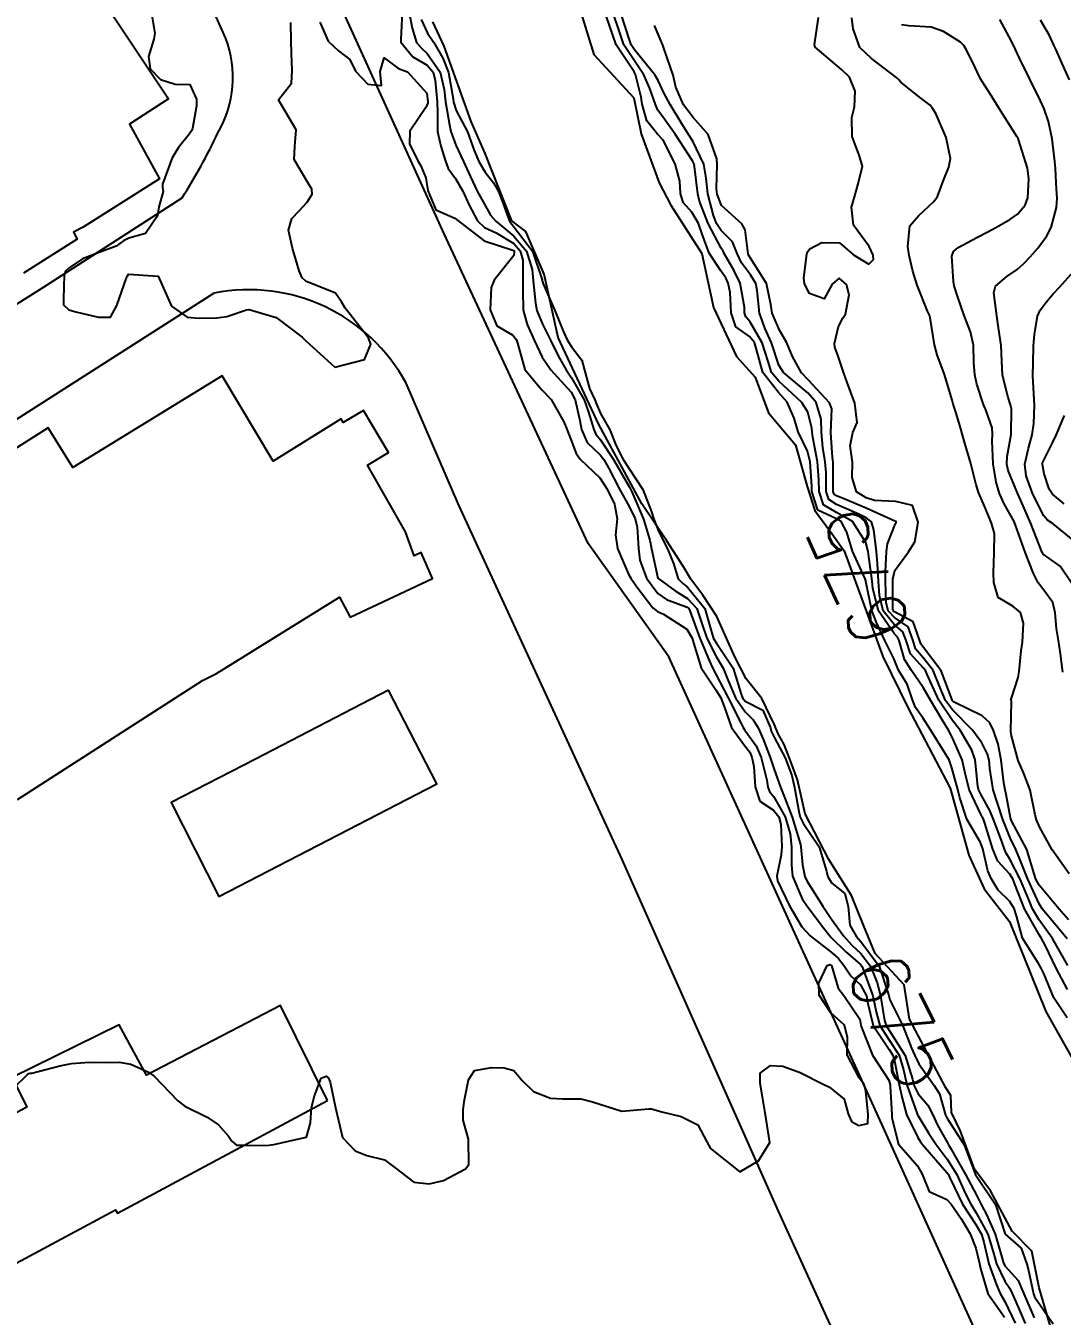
# Model space of a CAD drawing. Header units: metres. Extents: x 292545 to 299085, y 7450245 to 7463078.
# Drawn here: x 296910.8 to 296980.8, y 7454044.4 to 7454131.5 of the extents above; entities that cross this region are included whole.
import ezdxf
from ezdxf.enums import TextEntityAlignment as Align

# ---------------------------------------------------------------- set-up
doc = ezdxf.new("R2010")
doc.units = ezdxf.units.M
for name, color, linetype in [('Cotas', 45, 'Continuous'), ('Curvas de Nivel 1m', 11, 'Continuous'), ('Curvas de Nivel 5m', 15, 'Continuous'), ('Edificações', 30, 'Continuous'), ('Hidrografia', 140, 'Continuous'), ('Vias Primárias', 230, 'Continuous')]:
    doc.layers.add(name, color=color, linetype=linetype)
doc.styles.add('Style-STANDARD', font='STANDARD.shx')

msp = doc.modelspace()

# ---------------------------------------------------------------- linework, layer by layer
at = {"layer": 'Curvas de Nivel 1m', "flags": 128}
for points, elevation in [([(296919.193, 7454132.597), (296919.484, 7454130.997), (296919.408, 7454130.595), (296919.035, 7454129.434), (296919.16, 7454128.597), (296919.852, 7454127.877), (296920.857, 7454127.565), (296921.848, 7454127.545), (296922.284, 7454126.555), (296922.283, 7454126.101), (296922.007, 7454124.558), (296921.958, 7454124.412), (296921.807, 7454124.198), (296921.071, 7454123.293), (296920.654, 7454122.577), (296919.989, 7454120.81), (296919.98, 7454120.588), (296920.033, 7454120.315), (296919.75, 7454119.274), (296919.643, 7454118.692), (296919.618, 7454118.591), (296918.852, 7454117.473), (296917.721, 7454117.159), (296917.359, 7454116.975), (296916.854, 7454116.623), (296915.708, 7454116.19), (296914.598, 7454115.757), (296913.698, 7454115.162), (296913.433, 7454114.926), (296913.345, 7454114.663), (296913.299, 7454113.042), (296913.311, 7454112.664), (296913.668, 7454112.322), (296914.13, 7454112.192), (296915.661, 7454111.832), (296916.472, 7454111.817), (296916.913, 7454112.621), (296917.564, 7454114.485), (296917.621, 7454114.611), (296917.694, 7454114.735), (296919.693, 7454114.59), (296920.59, 7454112.581), (296921.662, 7454111.829), (296922.464, 7454111.754), (296923.662, 7454111.79), (296924.328, 7454111.868), (296925.67, 7454112.327), (296925.835, 7454112.353), (296927.662, 7454111.795), (296929.415, 7454110.472), (296929.641, 7454110.248), (296931.623, 7454108.45), (296933.628, 7454108.975), (296934.051, 7454110.004), (296933.893, 7454110.417), (296933.648, 7454110.757), (296932.328, 7454112.44), (296932.087, 7454112.853), (296931.683, 7454113.449), (296930.047, 7454114.108), (296929.691, 7454114.245), (296929.416, 7454114.473), (296929.211, 7454114.961), (296928.76, 7454116.48), (296928.509, 7454117.704), (296928.732, 7454118.48), (296929.217, 7454119.006), (296929.754, 7454119.581), (296930.105, 7454120.121), (296930.07, 7454120.467), (296929.768, 7454120.98), (296928.881, 7454122.479), (296928.92, 7454123.355), (296929.02, 7454124.478), (296927.833, 7454126.49), (296928.707, 7454127.624), (296928.75, 7454128.481), (296928.701, 7454129.656), (296928.686, 7454130.482), (296928.655, 7454131.723)], 678), ([(296936.175, 7454132.396), (296936.081, 7454130.593), (296936.099, 7454130.397), (296936.901, 7454129.413), (296937.868, 7454128.834), (296938.272, 7454128.366), (296938.402, 7454127.817), (296938.534, 7454126.363), (296938.569, 7454125.619), (296938.559, 7454124.363), (296938.781, 7454123.377), (296939.104, 7454122.357), (296939.291, 7454121.87), (296939.771, 7454121.195), (296940.268, 7454120.345), (296940.711, 7454119.383), (296941.256, 7454118.335), (296941.736, 7454117.892), (296942.534, 7454117.515), (296943.72, 7454116.794), (296944.152, 7454116.296), (296944.326, 7454115.675), (296944.327, 7454114.294), (296944.317, 7454113.66), (296944.344, 7454112.293), (296944.612, 7454111.331), (296945.091, 7454110.286), (296945.631, 7454109.136), (296946.214, 7454108.274), (296947.6, 7454106.759), (296947.872, 7454106.256), (296948.171, 7454104.843), (296948.291, 7454104.249), (296948.682, 7454103.361), (296949.556, 7454102.53), (296949.806, 7454102.227), (296950.116, 7454101.653), (296950.85, 7454100.217), (296951.511, 7454099.038), (296951.914, 7454098.206), (296952.05, 7454097.649), (296952.134, 7454096.203), (296952.238, 7454095.429), (296952.687, 7454094.198), (296953.443, 7454093.167), (296954.026, 7454092.769), (296955.434, 7454092.245), (296955.532, 7454092.159), (296955.599, 7454091.99), (296956.286, 7454090.151), (296956.929, 7454088.603), (296957.129, 7454088.143), (296957.376, 7454087.681), (296958.203, 7454086.131), (296959.071, 7454084.387), (296959.202, 7454084.121), (296959.331, 7454083.936), (296960.088, 7454082.876), (296960.414, 7454082.103), (296960.814, 7454080.573), (296960.878, 7454080.096), (296960.977, 7454079.792), (296961.276, 7454079.437), (296962.05, 7454078.082), (296962.381, 7454076.944), (296962.47, 7454076.078), (296962.473, 7454074.825), (296962.541, 7454074.077), (296963.198, 7454072.567), (296963.524, 7454072.067), (296964.632, 7454070.595), (296965.064, 7454070.051), (296965.162, 7454069.94), (296966.116, 7454068.999), (296967.144, 7454068.119), (296967.224, 7454068.019), (296967.299, 7454067.86), (296967.972, 7454066.012), (296968.188, 7454064.927), (296968.429, 7454064.007), (296969.083, 7454062.998), (296969.738, 7454061.993), (296970.042, 7454061.007), (296970.272, 7454059.988), (296970.954, 7454058.05), (296970.981, 7454057.98), (296971.022, 7454057.898), (296971.751, 7454056.71), (296972.253, 7454055.961), (296972.988, 7454054.971), (296973.63, 7454053.943), (296974.21, 7454052.688), (296974.576, 7454051.934), (296974.944, 7454051.346), (296975.738, 7454049.922), (296976.104, 7454048.725), (296976.318, 7454047.916), (296976.891, 7454046.75), (296977.224, 7454046.243), (296977.381, 7454045.903), (296977.776, 7454044.989), (296978.265, 7454043.889)], 677), ([(296936.654, 7454132.389), (296936.857, 7454131.35), (296937.145, 7454130.381), (296937.485, 7454129.982), (296937.876, 7454129.634), (296938.74, 7454128.361), (296939.012, 7454127.192), (296939.106, 7454126.357), (296939.369, 7454124.803), (296939.456, 7454124.354), (296939.799, 7454123.447), (296940.329, 7454122.345), (296940.801, 7454121.312), (296941.253, 7454120.335), (296941.754, 7454119.421), (296942.146, 7454118.723), (296942.501, 7454118.319), (296943.728, 7454117.298), (296944.566, 7454116.291), (296944.952, 7454115.036), (296945.018, 7454114.287), (296945.192, 7454112.763), (296945.283, 7454112.284), (296945.654, 7454111.356), (296946.206, 7454110.274), (296946.735, 7454109.165), (296947.246, 7454108.264), (296947.615, 7454107.738), (296948.469, 7454106.247), (296948.763, 7454105.421), (296949.112, 7454104.237), (296949.264, 7454103.929), (296949.566, 7454103.54), (296950.442, 7454102.221), (296951.524, 7454100.353), (296951.604, 7454100.209), (296951.685, 7454100.044), (296952.487, 7454098.2), (296952.907, 7454096.771), (296953.012, 7454096.195), (296953.44, 7454094.203), (296954.613, 7454093.341), (296955.44, 7454092.839), (296956.081, 7454092.154), (296956.421, 7454091.146), (296956.754, 7454090.146), (296957.391, 7454088.924), (296957.848, 7454088.135), (296958.162, 7454087.341), (296958.683, 7454086.127), (296959.343, 7454085.171), (296959.877, 7454084.651), (296960.217, 7454084.107), (296960.567, 7454083.343), (296961.032, 7454082.094), (296961.301, 7454081.278), (296961.733, 7454080.085), (296962.012, 7454079.347), (296962.507, 7454078.078), (296963.071, 7454076.236), (296963.098, 7454076.071), (296963.221, 7454074.86), (296963.372, 7454074.068), (296963.511, 7454073.766), (296964.586, 7454072.056), (296965.18, 7454071.186), (296966.004, 7454070.037), (296966.554, 7454069.426), (296967.151, 7454068.866), (296967.815, 7454068.013), (296968.249, 7454066.891), (296968.476, 7454066.006), (296968.765, 7454064.337), (296968.858, 7454064.002), (296969.089, 7454063.637), (296970.149, 7454061.989), (296970.649, 7454060.383), (296970.741, 7454059.983), (296971.037, 7454059.392), (296971.679, 7454058.62), (296972.009, 7454057.965), (296972.331, 7454057.276), (296973.004, 7454056.085), (296973.076, 7454055.949), (296973.179, 7454055.769), (296974.215, 7454053.938), (296974.959, 7454052.542), (296975.276, 7454051.927), (296975.632, 7454051.234), (296976.22, 7454049.917), (296976.761, 7454048.055), (296976.804, 7454047.911), (296976.901, 7454047.746), (296977.773, 7454046.778), (296978.172, 7454045.891), (296978.859, 7454044.267)], 676), ([(296981.122, 7454066.441), (296980.344, 7454067.868), (296979.601, 7454069.433), (296979.361, 7454069.878), (296979.167, 7454070.179), (296978.204, 7454071.89), (296977.564, 7454073.542), (296977.427, 7454073.898), (296977.216, 7454074.22), (296976.417, 7454075.104), (296976.076, 7454075.917), (296975.527, 7454077.658), (296975.432, 7454077.927), (296975.382, 7454078.047), (296975.266, 7454078.279), (296974.473, 7454079.938), (296974.191, 7454081.049), (296973.998, 7454081.943), (296973.328, 7454083.473), (296973.068, 7454083.953), (296972.65, 7454084.647), (296971.85, 7454085.965), (296971.366, 7454086.833), (296970.575, 7454087.982), (296970.107, 7454088.706), (296969.737, 7454089.995), (296969.643, 7454090.234), (296969.408, 7454090.478), (296968.342, 7454092.011), (296967.96, 7454093.5), (296967.914, 7454094.015), (296967.673, 7454095.816), (296967.641, 7454096.018), (296967.482, 7454096.625), (296966.583, 7454098.029), (296965.509, 7454098.646), (296964.623, 7454099.163), (296964.334, 7454100.058), (296964.326, 7454100.853), (296964.218, 7454102.06), (296963.91, 7454103.723), (296963.871, 7454104.066), (296963.85, 7454104.34), (296963.586, 7454105.424), (296963.172, 7454106.074), (296961.614, 7454107.497), (296961.124, 7454108.095), (296960.889, 7454108.839), (296960.503, 7454110.101), (296959.657, 7454111.531), (296959.397, 7454111.851), (296959.306, 7454112.115), (296959.29, 7454112.494), (296959.008, 7454114.12), (296958.578, 7454115.003), (296957.926, 7454116.137), (296957.85, 7454116.273), (296957.716, 7454116.478), (296956.839, 7454118.149), (296956.259, 7454119.652), (296956.136, 7454120.156), (296955.931, 7454122.009), (296955.9, 7454122.159), (296955.786, 7454122.391), (296954.617, 7454124.172), (296953.824, 7454125.281), (296953.451, 7454125.807), (296953.281, 7454126.188), (296952.912, 7454127.262), (296952.507, 7454128.2), (296951.867, 7454129.144), (296951.143, 7454130.217), (296950.76, 7454131.355), (296950.463, 7454132.224)], 676), ([(296981.145, 7454068.049), (296980.108, 7454069.871), (296979.182, 7454071.171), (296978.749, 7454071.884), (296978.429, 7454072.66), (296977.927, 7454073.893), (296977.226, 7454075.239), (296976.968, 7454075.641), (296976.858, 7454075.906), (296976.653, 7454076.497), (296976.107, 7454077.917), (296975.865, 7454078.517), (296975.279, 7454079.588), (296975.105, 7454079.932), (296975.049, 7454080.17), (296974.872, 7454081.934), (296974.655, 7454082.602), (296973.861, 7454083.945), (296973.339, 7454084.603), (296972.415, 7454085.959), (296971.639, 7454087.707), (296971.524, 7454087.969), (296971.385, 7454088.136), (296970.51, 7454089.1), (296970.218, 7454089.988), (296969.993, 7454090.576), (296969.414, 7454091.08), (296968.672, 7454092.008), (296968.415, 7454093.034), (296968.357, 7454094.011), (296968.278, 7454095.198), (296968.217, 7454096.013), (296968.036, 7454097.474), (296967.886, 7454098.016), (296967.506, 7454098.289), (296967.016, 7454098.517), (296965.514, 7454099.184), (296964.985, 7454099.515), (296964.814, 7454100.051), (296964.809, 7454101.324), (296964.751, 7454102.052), (296964.592, 7454103.02), (296964.508, 7454104.056), (296964.477, 7454104.952), (296964.138, 7454106.062), (296963.602, 7454106.689), (296961.932, 7454108.087), (296961.628, 7454108.586), (296961.125, 7454110.095), (296960.705, 7454111.047), (296960.318, 7454112.103), (296960.158, 7454113.633), (296960.055, 7454114.106), (296959.699, 7454114.677), (296959.086, 7454115.499), (296958.808, 7454116.124), (296958.499, 7454116.907), (296957.728, 7454117.685), (296957.407, 7454118.143), (296957.205, 7454118.681), (296956.82, 7454120.149), (296956.702, 7454121.223), (296956.553, 7454122.152), (296955.806, 7454123.717), (296955.524, 7454124.163), (296955.002, 7454124.988), (296954.279, 7454126.176), (296953.841, 7454126.97), (296953.466, 7454127.803), (296953.242, 7454128.189), (296951.878, 7454129.883), (296951.653, 7454130.212), (296951.54, 7454130.56), (296950.989, 7454132.219)], 677), ([(296981.182, 7454071.131), (296980.557, 7454071.866), (296979.209, 7454073.476), (296978.98, 7454073.882), (296978.858, 7454074.242), (296978.371, 7454075.889), (296977.337, 7454077.824), (296977.298, 7454077.9), (296977.264, 7454078.03), (296976.97, 7454079.595), (296976.895, 7454079.906), (296976.804, 7454080.394), (296976.635, 7454081.91), (296976.42, 7454083.009), (296976.108, 7454083.918), (296975.86, 7454084.444), (296975.343, 7454084.911), (296973.456, 7454085.844), (296973.353, 7454085.927), (296973.335, 7454085.95), (296973.323, 7454085.981), (296972.579, 7454087.958), (296971.398, 7454089.521), (296971.197, 7454089.769), (296971.138, 7454089.974), (296970.694, 7454091.259), (296969.422, 7454091.923), (296969.337, 7454092.001), (296969.309, 7454092.117), (296969.314, 7454094.001), (296969.319, 7454094.137), (296969.46, 7454094.717), (296970.385, 7454095.986), (296970.796, 7454096.667), (296971.028, 7454097.977), (296970.636, 7454099.105), (296969.517, 7454099.386), (296968.078, 7454099.454), (296967.519, 7454099.628), (296966.873, 7454100.026), (296966.563, 7454100.999), (296966.594, 7454102.029), (296966.441, 7454103.15), (296966.612, 7454104.03), (296966.898, 7454104.709), (296966.761, 7454106.028), (296966.234, 7454107.414), (296965.998, 7454108.036), (296965.634, 7454109.196), (296965.407, 7454109.81), (296965.368, 7454110.044), (296965.655, 7454111.205), (296965.94, 7454111.757), (296966.121, 7454112.035), (296966.375, 7454113.341), (296966.185, 7454114.035), (296965.697, 7454114.469), (296965.21, 7454114.047), (296964.671, 7454113.062), (296963.683, 7454113.415), (296963.343, 7454114.073), (296963.296, 7454114.475), (296963.5, 7454116.072), (296963.546, 7454116.241), (296963.717, 7454116.452), (296964.53, 7454116.867), (296965.721, 7454116.837), (296966.663, 7454116.031), (296967.707, 7454115.411), (296968.003, 7454115.724), (296967.98, 7454116.017), (296967.719, 7454116.603), (296966.669, 7454118.031), (296966.536, 7454119.247), (296966.751, 7454120.03), (296966.979, 7454120.82), (296967.259, 7454122.025), (296967.049, 7454122.773), (296966.563, 7454124.032), (296966.546, 7454125.312), (296966.717, 7454126.031), (296966.78, 7454127.094), (296966.399, 7454128.035), (296965.861, 7454128.553), (296964.08, 7454130.067), (296964.023, 7454130.207), (296964.286, 7454132.064)], 679), ([(296981.395, 7454093.851), (296980.608, 7454095.006), (296979.472, 7454095.834), (296979.441, 7454095.88), (296979.413, 7454095.942), (296978.635, 7454097.889), (296977.96, 7454099.454), (296977.766, 7454099.898), (296977.528, 7454100.45), (296977.116, 7454101.483), (296977.025, 7454101.908), (296977.045, 7454102.413), (296977.302, 7454103.904), (296977.329, 7454105.643), (296977.273, 7454105.903), (296977.101, 7454106.402), (296976.732, 7454107.909), (296976.678, 7454108.858), (296976.625, 7454109.91), (296976.456, 7454111.111), (296976.338, 7454111.913), (296976.127, 7454113.475), (296976.249, 7454113.914), (296977.023, 7454114.584), (296977.704, 7454115.056), (296978.162, 7454115.441), (296978.594, 7454115.891), (296979.117, 7454116.488), (296979.727, 7454117.327), (296980.001, 7454117.876), (296980.381, 7454119.243), (296980.407, 7454119.87), (296980.37, 7454120.472), (296980.293, 7454121.872), (296980.263, 7454122.348), (296980.067, 7454123.876), (296979.82, 7454125.036), (296979.537, 7454125.883), (296979.287, 7454126.437), (296978.576, 7454127.893), (296977.874, 7454129.32), (296977.592, 7454129.903), (296977.326, 7454130.468), (296976.537, 7454131.914)], 682), ([(296981.255, 7454127.859), (296980.734, 7454129.003), (296980.339, 7454129.873), (296980.192, 7454130.182), (296979.893, 7454130.846), (296979.301, 7454131.886)], 683), ([(296930.619, 7454131.739), (296931.172, 7454130.457), (296931.876, 7454129.806), (296932.654, 7454129.221), (296933.026, 7454128.433), (296933.85, 7454127.555), (296934.788, 7454127.472), (296934.688, 7454128.412), (296934.954, 7454129.327), (296935.865, 7454128.658), (296936.04, 7454128.573), (296936.54, 7454128.39), (296937.841, 7454126.94), (296937.917, 7454126.369), (296937.913, 7454126.289), (296937.83, 7454126.061), (296936.695, 7454124.387), (296936.667, 7454123.52), (296937.242, 7454122.378), (296937.446, 7454122.041), (296937.771, 7454121.225), (296937.895, 7454120.508), (296937.914, 7454120.378), (296938.453, 7454119.073), (296939.745, 7454118.512), (296939.948, 7454118.348), (296941.723, 7454116.976), (296943.658, 7454116.357), (296943.713, 7454116.328), (296943.737, 7454116.3), (296943.746, 7454116.266), (296943.71, 7454115.999), (296942.399, 7454114.319), (296942.182, 7454113.826), (296942.117, 7454112.323), (296942.577, 7454111.241), (296943.646, 7454110.62), (296943.892, 7454110.298), (296944.013, 7454109.923), (296944.47, 7454108.292), (296945.603, 7454106.926), (296946.23, 7454106.274), (296947.092, 7454104.75), (296947.31, 7454104.263), (296947.566, 7454103.577), (296947.928, 7454102.626), (296948.194, 7454102.25), (296949.534, 7454100.971), (296950.025, 7454100.225), (296950.525, 7454099.207), (296950.696, 7454098.218), (296950.578, 7454097.127), (296950.718, 7454096.218), (296951.456, 7454094.481), (296951.62, 7454094.208), (296952.035, 7454093.616), (296953.108, 7454092.193), (296953.429, 7454091.945), (296953.825, 7454091.785), (296955.412, 7454090.754), (296955.763, 7454090.156), (296955.929, 7454089.623), (296956.362, 7454088.15), (296957.361, 7454086.672), (296957.697, 7454086.137), (296957.931, 7454085.551), (296958.425, 7454084.129), (296959.321, 7454082.89), (296959.65, 7454082.449), (296959.79, 7454082.113), (296959.925, 7454081.49), (296960.012, 7454080.109), (296960.324, 7454079.155), (296961.268, 7454078.553), (296961.628, 7454078.086), (296961.76, 7454077.58), (296961.821, 7454076.084), (296961.779, 7454075.533), (296961.49, 7454074.087), (296961.519, 7454073.778), (296962.328, 7454072.079), (296963.172, 7454070.664), (296963.737, 7454070.064), (296965.152, 7454068.946), (296965.64, 7454068.534), (296966.041, 7454068.037), (296966.471, 7454067.365), (296967.13, 7454066.748), (296967.533, 7454066.016), (296967.635, 7454065.495), (296967.998, 7454064.011), (296969.077, 7454062.373), (296969.324, 7454061.997), (296969.436, 7454061.627), (296969.737, 7454059.993), (296969.936, 7454059.088), (296970.245, 7454057.988), (296971.008, 7454056.452), (296971.183, 7454056.156), (296971.321, 7454055.975), (296972.975, 7454054.087), (296973.066, 7454053.949), (296973.146, 7454053.773), (296974.013, 7454051.939), (296974.932, 7454050.562), (296975.303, 7454049.926), (296975.468, 7454049.374), (296975.808, 7454047.921), (296976.317, 7454046.487), (296976.568, 7454045.913), (296976.875, 7454045.381), (296977.574, 7454043.899)], 678), ([(296981.085, 7454069.861), (296980.668, 7454070.367), (296979.393, 7454071.878), (296979.196, 7454072.214), (296978.44, 7454073.888), (296977.883, 7454075.237), (296977.621, 7454075.896), (296977.245, 7454076.684), (296976.752, 7454077.908), (296976.383, 7454079.022), (296976.103, 7454079.918), (296975.865, 7454081.362), (296975.819, 7454081.922), (296975.719, 7454082.326), (296975.325, 7454083.1), (296974.691, 7454083.936), (296973.347, 7454085.318), (296972.874, 7454085.955), (296972.523, 7454086.801), (296972.052, 7454087.963), (296971.391, 7454088.8), (296970.853, 7454089.434), (296970.682, 7454089.981), (296970.342, 7454090.916), (296969.419, 7454091.56), (296969.005, 7454092.004), (296968.868, 7454092.569), (296968.823, 7454094.006), (296968.822, 7454094.644), (296968.892, 7454096.006), (296968.953, 7454096.533), (296969.501, 7454097.903), (296969.539, 7454097.963), (296969.546, 7454097.999), (296969.536, 7454098.033), (296969.503, 7454098.04), (296969.448, 7454098.056), (296967.512, 7454098.931), (296965.97, 7454099.584), (296965.52, 7454099.764), (296965.349, 7454099.87), (296965.293, 7454100.043), (296965.297, 7454101.8), (296965.279, 7454102.044), (296965.235, 7454102.358), (296965.14, 7454104.046), (296965.189, 7454105.646), (296965.049, 7454106.048), (296963.615, 7454107.571), (296963.157, 7454108.075), (296962.551, 7454109.164), (296962.147, 7454110.085), (296961.652, 7454110.958), (296961.168, 7454112.095), (296961.079, 7454112.688), (296960.79, 7454114.099), (296959.71, 7454115.819), (296959.583, 7454115.983), (296959.541, 7454116.113), (296959.344, 7454117.731), (296959.117, 7454118.119), (296957.751, 7454119.371), (296957.443, 7454120.143), (296957.409, 7454120.501), (296957.448, 7454122.143), (296957.422, 7454122.51), (296956.843, 7454124.15), (296955.824, 7454125.302), (296955.168, 7454126.167), (296954.655, 7454127.361), (296954.484, 7454128.174), (296953.879, 7454129.914), (296953.779, 7454130.182), (296953.226, 7454131.52)], 678), ([(296980.802, 7454087.866), (296980.634, 7454089.1), (296980.528, 7454089.863), (296980.36, 7454090.813), (296980.275, 7454091.867), (296980.132, 7454092.568), (296979.447, 7454093.476), (296979.122, 7454093.883), (296978.814, 7454094.532), (296978.266, 7454095.892), (296977.608, 7454097.793), (296977.566, 7454097.899), (296977.504, 7454098.028), (296976.83, 7454099.225), (296976.528, 7454099.915), (296976.292, 7454100.68), (296976.083, 7454101.922), (296976.023, 7454103.466), (296976.049, 7454103.923), (296976.02, 7454104.366), (296975.59, 7454105.582), (296975.488, 7454105.818), (296975.449, 7454105.922), (296974.98, 7454107.303), (296974.847, 7454107.931), (296974.792, 7454108.766), (296974.758, 7454109.933), (296974.555, 7454110.84), (296974.139, 7454111.943), (296973.682, 7454113.241), (296973.463, 7454113.952), (296973.406, 7454114.243), (296973.31, 7454115.954), (296973.404, 7454116.265), (296973.719, 7454116.531), (296975.001, 7454117.206), (296975.73, 7454117.595), (296975.944, 7454117.705), (296976.316, 7454117.914), (296977.225, 7454118.421), (296977.746, 7454118.778), (296978.261, 7454119.389), (296978.436, 7454119.893), (296978.511, 7454121.158), (296978.406, 7454121.894), (296977.812, 7454123.818), (296977.775, 7454123.9), (296977.698, 7454124.017), (296976.495, 7454125.913), (296975.843, 7454126.977), (296975.471, 7454127.548), (296975.243, 7454127.929), (296974.643, 7454129.167), (296974.254, 7454129.944), (296974.112, 7454130.173), (296973.887, 7454130.403), (296972.748, 7454131.108), (296971.897, 7454131.413), (296970.392, 7454131.491), (296969.899, 7454131.572)], 681), ([(296981.487, 7454096.779), (296980.136, 7454097.871), (296979.757, 7454098.128), (296979.508, 7454098.424), (296978.781, 7454099.887), (296978.32, 7454101.107), (296978.227, 7454101.893), (296978.474, 7454102.976), (296978.724, 7454103.888), (296978.83, 7454104.638), (296978.877, 7454105.887), (296978.837, 7454106.651), (296978.774, 7454107.888), (296978.785, 7454108.729), (296978.815, 7454109.888), (296978.874, 7454110.664), (296979.088, 7454111.886), (296979.26, 7454112.293), (296979.677, 7454112.848), (296980.156, 7454113.402), (296980.594, 7454113.866), (296981.705, 7454115.104)], 683), ([(296980.88, 7454099.223), (296980.109, 7454099.871), (296979.871, 7454100.219), (296979.537, 7454101.246), (296979.414, 7454101.881), (296979.431, 7454101.995), (296979.549, 7454102.263), (296980.103, 7454103.334), (296980.342, 7454103.868), (296980.904, 7454105.178)], 684), ([(296909.95, 7454059.79), (296910.87, 7454060.692), (296910.971, 7454060.773), (296911.054, 7454060.788), (296911.163, 7454060.797), (296913.059, 7454061.273), (296913.834, 7454061.432), (296915.062, 7454061.519), (296916.177, 7454061.513), (296917.062, 7454061.521), (296917.85, 7454061.397), (296919.056, 7454060.86), (296919.437, 7454060.586), (296921.028, 7454058.925), (296921.506, 7454058.565), (296923.016, 7454057.821), (296923.781, 7454057.309), (296924.456, 7454056.528), (296924.68, 7454056.205), (296924.997, 7454055.934), (296925.587, 7454055.924), (296926.997, 7454055.896), (296927.516, 7454055.977), (296929.001, 7454056.315), (296929.722, 7454056.469), (296929.984, 7454057.436), (296930.063, 7454058.464), (296930.248, 7454059.249), (296930.699, 7454060.455), (296931.054, 7454060.584), (296931.206, 7454060.448), (296931.31, 7454060.186), (296931.675, 7454058.443), (296931.871, 7454057.584), (296932.154, 7454056.438), (296932.994, 7454055.551), (296933.79, 7454055.217), (296934.981, 7454054.932), (296935.705, 7454054.393), (296936.963, 7454053.419), (296938.012, 7454053.32), (296938.965, 7454053.548), (296940.453, 7454054.338), (296940.681, 7454054.631), (296940.655, 7454056.335), (296940.299, 7454057.624), (296940.288, 7454058.341), (296940.387, 7454058.986), (296940.665, 7454060.336), (296941.059, 7454060.957), (296942.215, 7454061.165), (296943.061, 7454061.148), (296943.727, 7454060.968), (296944.289, 7454060.298), (296945.042, 7454059.539), (296946.205, 7454059.102), (296947.035, 7454059.056), (296948.235, 7454059.048), (296949.032, 7454058.858), (296951.023, 7454058.21), (296952.844, 7454058.373), (296953.026, 7454058.389), (296953.716, 7454058.183), (296955.02, 7454057.864), (296956.157, 7454057.296), (296956.765, 7454056.144), (296956.996, 7454055.696), (296958.973, 7454054.12), (296960.234, 7454054.858), (296961.003, 7454056.1), (296960.697, 7454058.103), (296960.622, 7454058.509), (296960.366, 7454060.107), (296960.365, 7454060.795), (296961.061, 7454061.295), (296961.894, 7454061.248), (296963.054, 7454060.834), (296964.606, 7454060.054), (296965.041, 7454059.836), (296966.02, 7454059.022), (296966.292, 7454058.031), (296966.516, 7454057.525), (296967.015, 7454057.247), (296967.633, 7454057.397), (296967.655, 7454058.014), (296967.491, 7454059.563), (296967.374, 7454060.017), (296967.05, 7454060.477), (296966.23, 7454062.033), (296966.245, 7454063.193), (296966.056, 7454064.036), (296965.105, 7454064.872), (296964.337, 7454066.058), (296964.324, 7454066.865), (296964.874, 7454068.053), (296965.072, 7454068.122), (296965.143, 7454068.086), (296965.162, 7454068.069), (296965.174, 7454068.05), (296965.617, 7454066.532), (296965.998, 7454066.037), (296967.099, 7454064.43), (296967.161, 7454064.019), (296967.177, 7454063.934), (296967.939, 7454062.011), (296969.048, 7454060.311), (296969.133, 7454059.999), (296969.142, 7454059.899), (296969.242, 7454057.998), (296969.257, 7454057.761), (296969.71, 7454055.993), (296970.981, 7454054.532), (296971.302, 7454053.975), (296971.781, 7454052.788), (296972.956, 7454052.257), (296973.267, 7454051.947), (296973.959, 7454050.918), (296974.531, 7454049.934), (296974.913, 7454048.963), (296975.17, 7454047.927), (296975.233, 7454047.593), (296975.743, 7454045.921), (296976.859, 7454044.318)], 679)]:
    msp.add_lwpolyline(points, dxfattribs=dict(at, elevation=elevation))
at = {"layer": 'Curvas de Nivel 5m', "flags": 128}
for points, elevation in [([(296937.45, 7454131.928), (296937.889, 7454130.999), (296938.317, 7454130.366), (296938.916, 7454129.316), (296939.31, 7454128.356), (296939.615, 7454126.573), (296939.643, 7454126.352), (296939.827, 7454125.774), (296940.582, 7454124.342), (296941.051, 7454123.08), (296941.346, 7454122.334), (296941.776, 7454121.611), (296942.347, 7454120.9), (296942.674, 7454120.316), (296942.979, 7454119.536), (296943.426, 7454118.305), (296943.737, 7454117.911), (296944.98, 7454116.287), (296945.632, 7454114.342), (296945.644, 7454114.28), (296945.69, 7454114.087), (296946.486, 7454112.272), (296947.075, 7454110.839), (296947.338, 7454110.263), (296947.638, 7454109.803), (296948.307, 7454108.927), (296948.488, 7454108.247), (296948.836, 7454107.01), (296949.201, 7454106.236), (296949.314, 7454105.958), (296949.584, 7454105.323), (296950.196, 7454104.224), (296950.635, 7454103.141), (296951.107, 7454102.214), (296951.537, 7454101.57), (296952.425, 7454100.201), (296953.019, 7454098.684), (296953.175, 7454098.193), (296953.491, 7454097.38), (296954.099, 7454096.181), (296954.493, 7454095.205), (296954.819, 7454094.17), (296955.128, 7454093.843), (296955.447, 7454093.608), (296956.63, 7454092.148), (296957.126, 7454090.424), (296957.209, 7454090.142), (296957.4, 7454089.813), (296958.544, 7454088.128), (296959.045, 7454086.436), (296959.158, 7454086.122), (296959.351, 7454085.91), (296960.533, 7454085.291), (296961.045, 7454084.094), (296961.109, 7454083.871), (296961.326, 7454083.418), (296962.056, 7454082.083), (296962.486, 7454080.887), (296962.68, 7454080.076), (296962.988, 7454078.35), (296963.068, 7454078.072), (296963.257, 7454077.668), (296964.342, 7454076.059), (296964.838, 7454074.432), (296964.929, 7454074.053), (296965.208, 7454073.605), (296966.077, 7454072.912), (296966.292, 7454072.034), (296966.423, 7454070.782), (296966.837, 7454070.025), (296966.99, 7454069.851), (296967.16, 7454069.682), (296968.403, 7454068.007), (296969.035, 7454066.09), (296969.049, 7454066.001), (296969.119, 7454065.738), (296969.995, 7454063.991), (296970.582, 7454062.481), (296970.796, 7454061.983), (296971.064, 7454061.407), (296972.111, 7454059.964), (296972.479, 7454059.4), (296972.885, 7454057.952), (296972.923, 7454057.853), (296973.02, 7454057.698), (296974.127, 7454055.939), (296974.847, 7454054.059), (296974.904, 7454053.931), (296974.972, 7454053.825), (296976.259, 7454051.917), (296976.91, 7454049.924), (296977.989, 7454048.969), (296978.373, 7454047.888), (296978.478, 7454047.465), (296978.809, 7454045.881), (296978.88, 7454045.693), (296980.14, 7454043.867)], 675), ([(296981.099, 7454064.514), (296980.185, 7454065.869), (296979.508, 7454067.506), (296979.343, 7454067.878), (296979.146, 7454068.196), (296978.07, 7454069.891), (296977.674, 7454071.406), (296977.503, 7454071.897), (296977.198, 7454072.406), (296976.433, 7454073.139), (296975.959, 7454073.919), (296975.744, 7454074.448), (296975.385, 7454075.928), (296975.239, 7454076.354), (296974.305, 7454077.94), (296973.852, 7454079.369), (296973.707, 7454079.946), (296973.305, 7454081.409), (296973.13, 7454081.952), (296972.785, 7454082.489), (296971.854, 7454083.965), (296971.341, 7454084.781), (296970.848, 7454085.477), (296970.647, 7454085.981), (296970.295, 7454087.06), (296969.704, 7454087.995), (296969.601, 7454088.213), (296969.391, 7454088.776), (296968.785, 7454090.006), (296968.209, 7454091.218), (296967.903, 7454092.015), (296967.493, 7454093.979), (296967.488, 7454094.02), (296967.454, 7454094.159), (296966.591, 7454096.029), (296966.209, 7454097.316), (296965.827, 7454098.037), (296965.505, 7454098.203), (296964.26, 7454098.808), (296963.852, 7454100.065), (296963.848, 7454100.387), (296963.725, 7454102.067), (296963.554, 7454102.783), (296962.927, 7454104.076), (296962.659, 7454105.002), (296962.179, 7454106.084), (296961.603, 7454106.734), (296960.54, 7454108.101), (296960.108, 7454109.635), (296959.979, 7454110.107), (296959.647, 7454110.519), (296958.71, 7454111.18), (296958.391, 7454112.129), (296958.323, 7454113.491), (296958.205, 7454114.132), (296958.04, 7454114.479), (296957.701, 7454114.948), (296956.913, 7454116.148), (296956.447, 7454117.438), (296956.184, 7454118.156), (296955.751, 7454118.927), (296955.16, 7454119.572), (296954.982, 7454120.168), (296954.925, 7454121.014), (296954.61, 7454122.172), (296953.807, 7454123.768), (296953.433, 7454124.186), (296952.702, 7454125.077), (296952.396, 7454126.202), (296952.309, 7454126.675), (296951.947, 7454128.209), (296951.855, 7454128.381), (296950.635, 7454130.222), (296949.961, 7454132.17)], 675), ([(296981.217, 7454074.253), (296980.088, 7454075.871), (296979.255, 7454077.369), (296979.03, 7454077.882), (296978.93, 7454078.22), (296978.602, 7454079.887), (296978.163, 7454081.028), (296977.786, 7454081.895), (296977.329, 7454083.556), (296977.294, 7454083.862), (296977.292, 7454083.901), (296977.326, 7454085.874), (296977.325, 7454085.9), (296977.295, 7454085.96), (296977.357, 7454086.167), (296977.784, 7454087.489), (296977.843, 7454087.895), (296977.995, 7454089.296), (296978.073, 7454089.893), (296978.133, 7454091.176), (296977.928, 7454091.895), (296977.429, 7454092.319), (296976.433, 7454092.91), (296976.136, 7454093.92), (296976.107, 7454094.568), (296976.155, 7454095.92), (296976.188, 7454097.224), (296975.981, 7454097.923), (296975.842, 7454098.261), (296975.514, 7454099.06), (296975.132, 7454099.934), (296974.948, 7454100.516), (296974.574, 7454101.94), (296974.183, 7454103.325), (296974.005, 7454103.946), (296973.909, 7454104.278), (296973.587, 7454105.345), (296973.394, 7454105.952), (296973.316, 7454106.234), (296972.8, 7454107.958), (296972.321, 7454109.274), (296972.129, 7454109.965), (296971.842, 7454111.788), (296971.784, 7454111.969), (296971.667, 7454112.243), (296970.97, 7454113.981), (296970.658, 7454114.941), (296970.426, 7454115.989), (296970.333, 7454116.605), (296970.457, 7454117.989), (296971.06, 7454118.66), (296971.753, 7454119.326), (296972.081, 7454119.644), (296972.344, 7454119.964), (296972.72, 7454121.014), (296973.103, 7454121.957), (296973.203, 7454122.545), (296972.912, 7454123.959), (296972.215, 7454125.581), (296971.977, 7454125.969), (296971.835, 7454126.139), (296971.125, 7454126.692), (296969.85, 7454127.691), (296969.715, 7454127.856), (296969.58, 7454127.994), (296967.872, 7454129.283), (296967.094, 7454130.028), (296966.641, 7454131.287), (296966.549, 7454132.034)], 680)]:
    msp.add_lwpolyline(points, dxfattribs=dict(at, elevation=elevation))
at = {"layer": 'Edificações'}
for points in [[(296907.818, 7454147.29), (296914.626, 7454136.787), (296914.722, 7454135.107), (296920.391, 7454126.569), (296917.759, 7454124.869), (296919.796, 7454121.178), (296914.636, 7454117.904), (296913.972, 7454117.572), (296914.221, 7454117.102), (296910.593, 7454114.802)], [(296910.206, 7454079.266), (296922.701, 7454087.291), (296923.634, 7454087.776), (296931.95, 7454092.924), (296932.656, 7454091.57), (296938.217, 7454094.195), (296937.456, 7454095.95), (296936.986, 7454095.715), (296936.411, 7454097.324), (296933.845, 7454101.837), (296935.266, 7454102.699), (296933.576, 7454105.519), (296932.19, 7454104.716), (296932.05, 7454104.961), (296927.46, 7454102.112), (296924.01, 7454107.863), (296913.942, 7454101.676), (296912.266, 7454104.349), (296905.777, 7454100.26)]]:
    msp.add_lwpolyline(points, dxfattribs=at)
for points in [[(296935.252, 7454086.635), (296926.264, 7454081.983), (296920.585, 7454079.058), (296923.796, 7454072.709), (296938.527, 7454080.324)], [(296931.129, 7454058.952), (296927.956, 7454065.358), (296918.919, 7454060.649), (296917.054, 7454064.045), (296909.827, 7454060.498), (296910.831, 7454058.492), (296909.811, 7454057.955), (296908.534, 7454060.388), (296902.871, 7454057.561), (296903.111, 7454056.997), (296902.623, 7454056.716), (296903.289, 7454055.416), (296902.084, 7454054.76), (296906.441, 7454045.995), (296916.815, 7454051.551), (296916.947, 7454051.33)]]:
    msp.add_lwpolyline(points, close=True, dxfattribs=at)
at = {"layer": 'Hidrografia'}
for points in [[(296948.075, 7454132.982), (296949.118, 7454129.572), (296951.814, 7454126.628), (296952.32, 7454124.201), (296953.542, 7454120.898), (296954.333, 7454119.391), (296956.418, 7454116.124), (296957.211, 7454112.47), (296958.757, 7454109.167), (296960.015, 7454107.767), (296960.914, 7454105.361), (296962.747, 7454103.207), (296963.539, 7454100.388), (296964.043, 7454098.772), (296965.193, 7454097.228), (296966.02, 7454096.044), (296968.646, 7454088.921), (296970.335, 7454085.475), (296973.181, 7454080.026), (296974.439, 7454075.502), (296975.481, 7454073.241), (296977.206, 7454071.015), (296979.654, 7454064.959), (296981.559, 7454061.549)], [(296979.941, 7454043.739), (296979.196, 7454046.295), (296978.707, 7454048.779), (296977.368, 7454050.116), (296975.921, 7454052.847), (296974.837, 7454054.312), (296973.879, 7454056.868), (296973.284, 7454058.12), (296973.241, 7454059.288), (296972.901, 7454059.798), (296970.451, 7454064.436), (296970.088, 7454066.74), (296968.12, 7454068.864), (296967.33, 7454070.784), (296966.518, 7454072.79), (296964.999, 7454075.213), (296963.397, 7454078.286), (296962.882, 7454080.58), (296962.412, 7454081.882), (296961.984, 7454082.97), (296961.578, 7454083.696), (296961.322, 7454084.314), (296960.466, 7454086.071), (296959.419, 7454087.415), (296958.65, 7454088.887), (296957.43, 7454091.611), (296956.49, 7454093.062), (296955.678, 7454094.129), (296955.186, 7454094.982), (296954.027, 7454096.745), (296952.36, 7454099.22), (296949.452, 7454104.588), (296946.715, 7454110.445), (296945.773, 7454114.724), (296944.534, 7454117.605), (296943.594, 7454118.331), (296941.775, 7454122.87), (296940.835, 7454125.047), (296939.018, 7454130.116), (296938.248, 7454131.759)]]:
    msp.add_lwpolyline(points, dxfattribs=at)
at = {"layer": 'Vias Primárias'}
for points in [[(296975.219, 7454042.698), (296967.69, 7454059.268), (296954.196, 7454088.903), (296948.751, 7454096.544), (296939.024, 7454117.46), (296928.906, 7454139.712), (296918.594, 7454162.642), (296910.242, 7454180.823)], [(296863.89, 7454075.251), (296873.35, 7454081.025), (296886.608, 7454090.374), (296890.173, 7454092.693), (296905.162, 7454101.763), (296923.465, 7454113.444)]]:
    msp.add_lwpolyline(points, dxfattribs=at)
for points in [[(296863.93, 7454083.183), (296872.104, 7454088.369), (296887.508, 7454098.124), (296899.86, 7454106.256), (296911.897, 7454113.816), (296921.321, 7454119.888, 0.028481), (296923.738, 7454124.265, 0.223132), (296924.26, 7454130.649), (296921.397, 7454137.121), (296915.924, 7454149.308), (296912.672, 7454156.388, 0.320714), (296902.216, 7454159.767), (296891.468, 7454152.893), (296877.056, 7454143.282), (296861.262, 7454133.427), (296848.908, 7454125.159), (296835.176, 7454116.358, 0.18098), (296832.412, 7454112.666, 0.235813), (296833.251, 7454108.017), (296839.505, 7454098.349), (296845.871, 7454088.213), (296849.992, 7454081.604, 0.347854), (296858.198, 7454079.894), (296863.93, 7454083.183)], [(297047.235, 7453852.873), (297043.722, 7453870.91), (297040.602, 7453886.546), (297036.801, 7453906.02), (297036.37, 7453908.582, 0.026137), (297031.025, 7453922.205), (297028.373, 7453927.187), (297019.978, 7453942.219), (297011.765, 7453956.812), (297002.943, 7453972.558), (296994.371, 7453987.549), (296986.552, 7454001.467), (296978.591, 7454015.563), (296973.918, 7454024.458), (296961.585, 7454051.46), (296951.026, 7454075.214), (296940.008, 7454099.137), (296936.448, 7454107.366, 0.32871), (296923.465, 7454113.444, 2.376632)]]:
    msp.add_lwpolyline(points, format="xyb", dxfattribs=at)

# ---------------------------------------------------------------- texts
at = {"layer": 'Cotas', "style": 'Style-STANDARD'}
for rotation, p in [(114.50906, (296966.984, 7454094.255, 675)), (296.11481, (296969.835, 7454064.328, 675))]:
    msp.add_text('675', height=4, rotation=rotation, dxfattribs=at).set_placement(p, align=Align.MIDDLE_CENTER)

doc.saveas('drawing.dxf')
